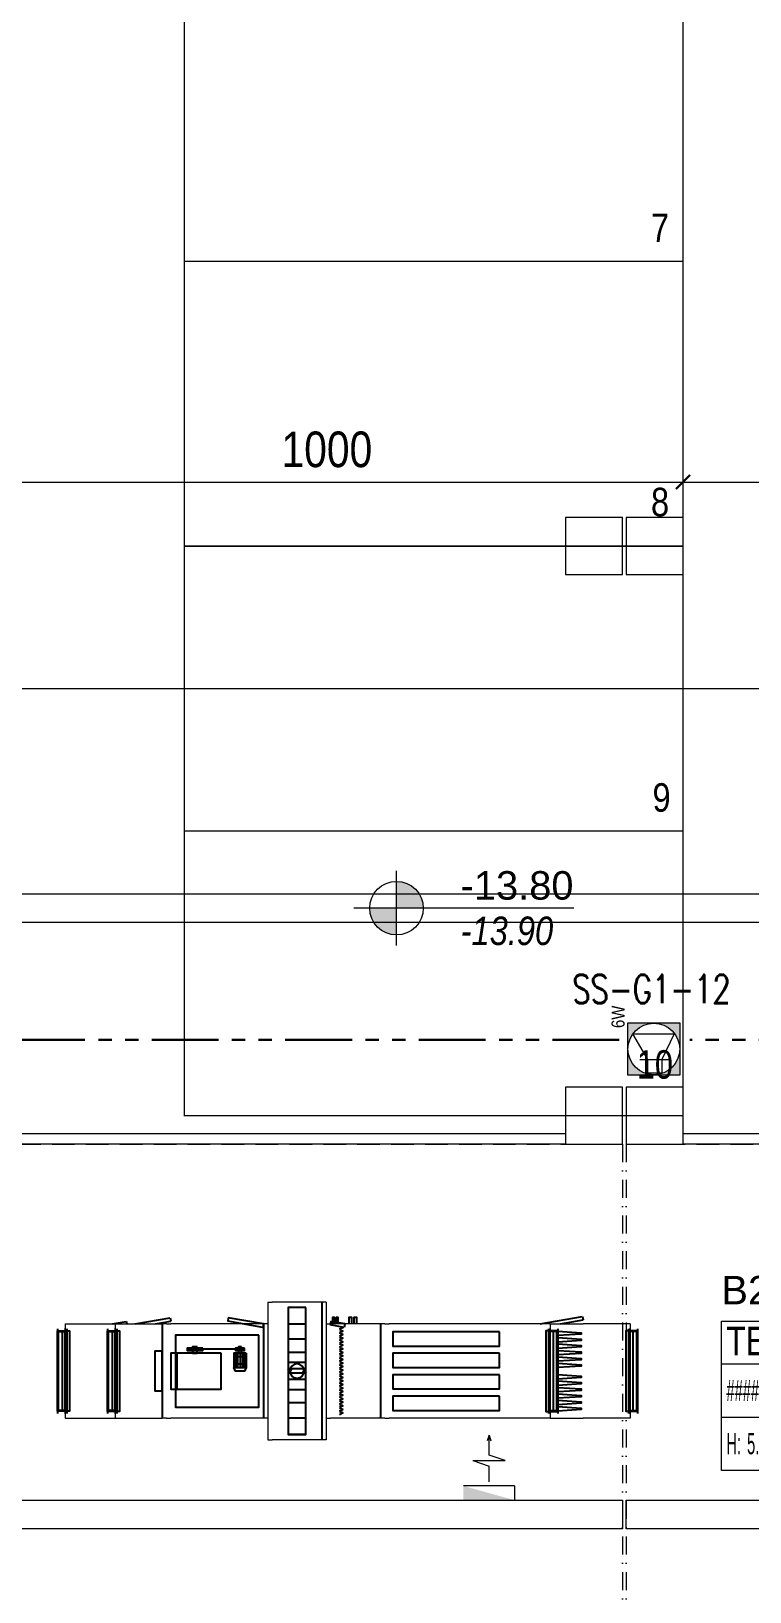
# Model space of a CAD drawing. Header units: metres. Extents: x -13545 to 152404, y -11890 to 28436.
# Drawn here: x 4525 to 5534, y -629 to 1563 of the extents above; entities that cross this region are included whole.
import ezdxf
from ezdxf.enums import TextEntityAlignment as Align

# ---------------------------------------------------------------- set-up
doc = ezdxf.new("R2010")
doc.units = ezdxf.units.M
doc.header["$LTSCALE"] = 100
doc.header["$MEASUREMENT"] = 0
for name, pattern in [('DASHDOT2', [0.5, 0.25, -0.125, 0, -0.125]), ('DOT2', [0.125, 0, -0.125]), ('HIDDEN', [0.375, 0.25, -0.125]), ('HIDDEN2', [4.7625, 3.175, -1.5875]), ('PHANTOM2', [1.25, 0.625, -0.125, 0.125, -0.125, 0.125, -0.125])]:
    doc.linetypes.add(name, pattern=pattern)
doc.layers.get('0').update_dxf_attribs({"color": 9, "lineweight": 9})
for name, color, linetype, lineweight in [('00', 9, 'Continuous', 9), ('01', 9, 'Continuous', 9), ('06D', 9, 'Continuous', 9), ('20', 9, 'DOT2', 9), ('21', 9, 'Continuous', 9), ('21_mahal200', 9, 'Continuous', 9), ('24', 9, 'DASHDOT2', 9), ('25', 8, 'Continuous', 9), ('32-ekipman', 9, 'Continuous', 9), ('E-6W ACİL ANONS İÇİN HOPARLÖR (SIVAÜSTÜ) (YANGINA DAYANIKLI)', 7, 'Continuous', 30), ('E-KABLO', 7, 'Continuous', 30), ('E-YAZI', 7, 'Continuous', 30), ('Seslendirme', 7, 'Continuous', 9)]:
    doc.layers.add(name, color=color, linetype=linetype, lineweight=lineweight)
doc.styles.add('Arial', font='arial.ttf', dxfattribs={"height": 2.5})
doc.styles.add('ILGAZ', font='txttw.shx')
doc.styles.add('MuuM_TEXT-ITALIC', font='ARIALNI.TTF')
doc.styles.add('MuuM_TEXT-STANDART', font='ARIALN.TTF')
doc.dimstyles.new('MuuM_DIM200', dxfattribs={"dimscale": 20, "dimtxt": 2, "dimasz": 1, "dimexe": 1, "dimexo": 1, "dimgap": 1, "dimtad": 1, "dimdec": 1, "dimrnd": 0.5, "dimdsep": 46, "dimtxsty": 'MuuM_TEXT-STANDART', "dimblk": 'ARCHTICK', "dimcen": 0, "dimdle": 0.15, "dimclrd": 256, "dimclre": 256, "dimclrt": 256, "dimadec": 0, "dimazin": 0, "dimtfac": 5, "dimtdec": 1, "dimtix": 1, "dimtmove": 2, "dimatfit": 3, "dimldrblk": 'DOT', "dimfxl": 3, "dimfxlon": 1, "dimtolj": 1, "dimlwd": -1, "dimlwe": -1, "dimarcsym": 0})

# ---------------------------------------------------------------- blocks, each defined once
blk = doc.blocks.new('p-akslar_yeni')
at = {"layer": '24'}
for points in [[(11770, -8575), (11770, -11857.2)], [(11775, -8575), (11775, -11857.2)]]:
    blk.add_lwpolyline(points, dxfattribs=at)
blk = doc.blocks.new('ep20n')
at = {"layer": 'Seslendirme'}
h = blk.add_hatch(color=3, dxfattribs=at)
h.paths.add_polyline_path([(59.4, -30.4), (59.4, 0, -1), (0, 0), (0, -30.4)])
h.paths.add_polyline_path([(0, 30.4), (0, 0, -1), (59.4, 0), (59.4, 30.4)])
at = {"layer": 'Seslendirme', "color": 3}
for p, q in [((59.4, 30.4), (0, 30.4)), ((0, 30.4), (0, -30.4)), ((17.8, 6.9), (47, 24)), ((47, 24, 943.8), (47, -23.5, 943.8)), ((59.4, -30.4), (59.4, 30.4)), ((1.8, -9.1), (1.8, 6.9)), ((1.8, 6.9), (17.8, 6.9)), ((17.8, 16), (17.8, -17.3)), ((17.8, -9.1), (1.8, -9.1)), ((47, -23.5), (17.8, -9.1)), ((0, -30.4), (59.4, -30.4))]:
    blk.add_line(p, q, dxfattribs=at)
blk.add_circle((29.7, 0), 29.7, dxfattribs=at)
at = {"color": 3, "insert": (53.8, 48.6), "char_height": 15, "attachment_point": 1, "style": 'MuuM_TEXT-STANDART'}
blk.add_mtext_dynamic_manual_height_columns('6W', width=52.414, gutter_width=150, heights=[0], dxfattribs=at)
blk = doc.blocks.new('p-kolon_80x80')
blk.add_lwpolyline([(-40, -40), (40, -40), (40, 40), (-40, 40)], close=True)
blk = doc.blocks.new('2.bod.sitatik')
at = {"layer": '01'}
for points in [[(5275, -8630), (5355, -8630), (5355, -8550), (5275, -8550)], [(5360, -8630), (5440, -8630), (5440, -8550), (5360, -8550)]]:
    blk.add_lwpolyline(points, close=True, dxfattribs=at)
for p in [(5315, -7790), (5400, -7790)]:
    blk.add_blockref('p-kolon_80x80', p, dxfattribs=at)
blk = doc.blocks.new('p-işyeri')
at = {"color": 0, "const_width": 2}
blk.add_lwpolyline([(200, 0), (200, 700), (-200, 700), (-200, 0)], close=True, dxfattribs=at)
blk = doc.blocks.new('P-KURANGLEZ')
at = {"layer": '01'}
blk.add_lwpolyline([(5355, -500), (5355, -540), (1600, -540), (1600, 0), (1640, 0), (1640, -500)], close=True, dxfattribs=at)
blk.add_lwpolyline([(7520, -540), (5360, -540), (5360, -500), (7520, -500), (7520, -540)], dxfattribs=at)
blk = doc.blocks.new('_ArchTick')
at = {"color": 0, "linetype": 'ByBlock', "const_width": 0.15}
blk.add_lwpolyline([(-0.5, -0.5), (0.5, 0.5)], dxfattribs=at)
blk = doc.blocks.new('*D398')
at = {"layer": '25', "transparency": 16777216}
for p, q in [((4440, -32440.8), (4440, -32360.8)), ((5440, -32440.8), (5440, -32360.8)), ((4437, -32380.8), (5443, -32380.8))]:
    blk.add_line(p, q, dxfattribs=at)
at = {"layer": '25', "transparency": 16777216, "xscale": 20, "yscale": 20, "zscale": 20, "rotation": 180}
blk.add_blockref('_ArchTick', (4440, -32380.8), dxfattribs=at)
at = {"layer": '25', "transparency": 16777216, "xscale": 20, "yscale": 20, "zscale": 20}
blk.add_blockref('_ArchTick', (5440, -32380.8), dxfattribs=at)
at = {"layer": '25', "transparency": 16777216, "insert": (4940, -32335.2), "char_height": 50, "attachment_point": 5, "style": 'MuuM_TEXT-STANDART'}
blk.add_mtext('\\A1;1000', dxfattribs=at)
blk = doc.blocks.new('_Dot')
at = {"color": 0, "linetype": 'ByBlock', "lineweight": -2}
blk.add_line((-0.5, 0), (-1, 0), dxfattribs=at)
at = {"color": 0, "linetype": 'ByBlock', "const_width": 0.5}
blk.add_lwpolyline([(-0.25, 0, 1), (0.25, 0, 1)], format="xyb", close=True, dxfattribs=at)
blk = doc.blocks.new('*D399')
at = {"layer": '25', "transparency": 16777216}
for p, q in [((5440, -32440.8), (5440, -32360.8)), ((6060, -32440.8), (6060, -32360.8)), ((5437, -32380.8), (6063, -32380.8))]:
    blk.add_line(p, q, dxfattribs=at)
at = {"layer": '25', "transparency": 16777216, "xscale": 20, "yscale": 20, "zscale": 20, "rotation": 180}
blk.add_blockref('_ArchTick', (5440, -32380.8), dxfattribs=at)
at = {"layer": '25', "transparency": 16777216, "xscale": 20, "yscale": 20, "zscale": 20}
blk.add_blockref('_ArchTick', (6060, -32380.8), dxfattribs=at)
at = {"layer": '25', "transparency": 16777216, "insert": (5750, -32335.2), "char_height": 50, "attachment_point": 5, "style": 'MuuM_TEXT-STANDART'}
blk.add_mtext('\\A1;620', dxfattribs=at)
blk = doc.blocks.new('*D406')
at = {"layer": '25', "transparency": 16777216}
for p, q in [((4440, -32730.8), (4440, -32650.8)), ((6805, -32730.8), (6805, -32650.8)), ((4437, -32670.8), (6808, -32670.8))]:
    blk.add_line(p, q, dxfattribs=at)
at = {"layer": '25', "transparency": 16777216, "xscale": 20, "yscale": 20, "zscale": 20, "rotation": 180}
blk.add_blockref('_ArchTick', (4440, -32670.8), dxfattribs=at)
at = {"layer": '25', "transparency": 16777216, "xscale": 20, "yscale": 20, "zscale": 20}
blk.add_blockref('_ArchTick', (6805, -32670.8), dxfattribs=at)
at = {"layer": '25', "transparency": 16777216, "insert": (5622.5, -32625.3), "char_height": 50, "attachment_point": 5, "style": 'MuuM_TEXT-STANDART'}
blk.add_mtext('\\A1;2365', dxfattribs=at)
blk = doc.blocks.new('YD-72-20')
at = {"linetype": 'Continuous'}
for p, q in [((0, 0.714), (-0.028, 0.634)), ((0, 0.714), (0.028, 0.634)), ((0, 0.434), (0, 0.714)), ((-0.225, 0.355), (0.225, 0.355)), ((-0.225, 0.355), (0, 0.276)), ((0.225, 0.355), (0, 0.434)), ((0, 0.058), (0, 0.276)), ((0.36, 0), (-0.36, 0)), ((0.36, 0), (0.36, -0.2))]:
    blk.add_line(p, q, dxfattribs=at)
blk.add_solid([(0.36, -0.2), (-0.36, 0), (-0.36, -0.2)])
blk = doc.blocks.new('A$C29B32992')
at = {"xscale": 100, "yscale": 100, "zscale": 100}
blk.add_blockref('YD-72-20', (5167.6, -11370.1), dxfattribs=at)
blk = doc.blocks.new('0_elevationtarget-p-bk')
h = blk.add_hatch(color=250)
h.paths.add_polyline_path([(1.88, 0, 0.414214), (0, 1.88), (0, 0)])
h.paths.add_polyline_path([(0, 0), (-1.88, 0, 0.414214), (0, -1.88)])
blk.add_line((0, -2.62), (0, 2.62))
blk.add_lwpolyline([(12.45, 0), (-3, 0)])
blk.add_circle((0, 0), 1.88)
at = {"style": 'Arial'}
blk.add_attdef('BITMISKOT', text='', height=2, dxfattribs=at).set_placement((4.5, 0), align=Align.BOTTOM_LEFT)
at = {"style": 'MuuM_TEXT-ITALIC'}
blk.add_attdef('FINISHINGFLOORLEVEL', text='', height=2, dxfattribs=at).set_placement((4.5, -0.59), align=Align.TOP_LEFT)
blk = doc.blocks.new('fgdfhdfh')
for p, q in [((2844, 1630), (2905, 1630)), ((2844, 1630), (2905, 1630)), ((2844, -305), (2844, 1630)), ((3605, 1630), (2905, 1630)), ((3666, 1630), (3605, 1630)), ((3666, 1630), (3605, 1630)), ((3666, -305), (3666, 1630)), ((0, 1325), (61, 1325)), ((0, 0), (0, 1325)), ((61, 1325), (700, 1325)), ((700, 1325), (761, 1325)), ((700, 0), (700, 1325)), ((761, 1325), (1361, 1325)), ((1361, 1325), (1361, 1325)), ((1422, 1325), (1361, 1325)), ((1422, 1325), (1483, 1325)), ((2783, 1325), (1483, 1325)), ((2844, 1325), (2783, 1325)), ((3666, 1325), (3727, 1325)), ((3927, 1325), (3727, 1325)), ((4427, 1325), (3927, 1325)), ((4488, 1325), (4427, 1325)), ((4488, 1325), (4549, 1325)), ((6149, 1325), (4549, 1325)), ((6749, 1325), (6149, 1325)), ((6810, 1325), (6749, 1325)), ((6810, 0), (6810, 1325)), ((6810, 1325), (7271, 1325)), ((7871, 1325), (7271, 1325)), ((7932, 1325), (7871, 1325)), ((7932, 0), (7932, 1325)), ((0, 0), (61, 0)), ((61, 0), (700, 0)), ((700, 0), (761, 0)), ((761, 0), (1361, 0)), ((1422, 0), (1361, 0)), ((1422, 0), (1483, 0)), ((2783, 0), (1483, 0)), ((2844, 0), (2783, 0)), ((3666, 0), (3727, 0)), ((3927, 0), (3727, 0)), ((4427, 0), (3927, 0)), ((4488, 0), (4427, 0)), ((4488, 0), (4549, 0)), ((6149, 0), (4549, 0)), ((6749, 0), (6149, 0)), ((6810, 0), (6749, 0)), ((6810, 0), (7271, 0)), ((7871, 0), (7271, 0)), ((7932, 0), (7871, 0)), ((2844, -305), (2905, -305)), ((2844, -305), (2905, -305)), ((3605, -305), (2905, -305)), ((3666, -305), (3605, -305)), ((3666, -305), (3605, -305))]:
    blk.add_line(p, q)
at = {"color": 252, "lineweight": -3}
for p, q in [((3380, 1555), (3130, 1555)), ((3605, -305), (3605, 1630)), ((1361, 0), (1361, 1325)), ((2783, 0), (2783, 1325)), ((3380, 1324), (3130, 1324)), ((4427, 0), (4427, 1325)), ((-105, 67), (-105, 1257)), ((-40, 97), (-40, 1227)), ((25, 67), (25, 1257)), ((595, 68), (595, 1258)), ((660, 98), (660, 1228)), ((725, 68), (725, 1258)), ((1361, 25), (1361, 1300)), ((3380, 1109), (3130, 1109)), ((3902, 1250), (3852, 1275)), ((3852, 1225), (3902, 1250)), ((3902, 1200), (3852, 1225)), ((3852, 1175), (3902, 1200)), ((3902, 1150), (3852, 1175)), ((3852, 1125), (3902, 1150)), ((3902, 1100), (3852, 1125)), ((3852, 1075), (3902, 1100)), ((6785, 68), (6785, 1258)), ((6850, 98), (6850, 1228)), ((6915, 68), (6915, 1258)), ((7907, 67), (7907, 1257)), ((7972, 97), (7972, 1227)), ((8037, 67), (8037, 1257)), ((1569, 409), (1569, 916)), ((3380, 924), (3130, 924)), ((3902, 1050), (3852, 1075)), ((3852, 1025), (3902, 1050)), ((3902, 1000), (3852, 1025)), ((3852, 975), (3902, 1000)), ((3902, 950), (3852, 975)), ((3852, 925), (3902, 950)), ((3902, 900), (3852, 925)), ((3852, 875), (3902, 900)), ((3380, 782), (3130, 782)), ((3380, 693), (3130, 693)), ((3155, 688), (3130, 638)), ((3155, 688), (3180, 638)), ((3355, 638), (3330, 688)), ((3380, 688), (3330, 688)), ((3355, 638), (3380, 688)), ((3902, 850), (3852, 875)), ((3852, 825), (3902, 850)), ((3902, 800), (3852, 825)), ((3852, 775), (3902, 800)), ((3902, 750), (3852, 775)), ((3852, 725), (3902, 750)), ((3902, 700), (3852, 725)), ((3852, 675), (3902, 700)), ((3902, 650), (3852, 675)), ((2394, 409), (2394, 612)), ((2422, 409), (2422, 612)), ((2455, 409), (2455, 612)), ((2488, 409), (2488, 612)), ((2516, 409), (2516, 612)), ((2535, 409), (2535, 612)), ((2541, 409), (2541, 612)), ((3180, 638), (3130, 638)), ((3380, 632), (3130, 632)), ((3380, 543), (3130, 543)), ((3852, 625), (3902, 650)), ((3902, 600), (3852, 625)), ((3852, 575), (3902, 600)), ((3902, 550), (3852, 575)), ((3852, 525), (3902, 550)), ((3902, 500), (3852, 525)), ((3852, 475), (3902, 500)), ((3902, 450), (3852, 475)), ((3852, 425), (3902, 450)), ((2511, 356), (1719, 356)), ((3380, 401), (3130, 401)), ((3902, 400), (3852, 425)), ((3852, 375), (3902, 400)), ((3902, 350), (3852, 375)), ((3852, 325), (3902, 350)), ((3902, 300), (3852, 325)), ((3852, 275), (3902, 300)), ((3902, 250), (3852, 275)), ((3852, 225), (3902, 250)), ((3902, 200), (3852, 225)), ((858, -35), (864, 0)), ((1269, 0), (1484, -38)), ((1361, 0), (1361, 0)), ((2774, 49), (2282, -38)), ((2783, 0), (2290, -87)), ((2783, 0), (2774, 49)), ((3380, 216), (3130, 216)), ((3380, 1), (3130, 1)), ((3918, 49), (3721, 14)), ((3730, -35), (3721, 14)), ((3927, 0), (3730, -35)), ((3852, 175), (3902, 200)), ((3902, 150), (3852, 175)), ((3852, 125), (3902, 150)), ((3902, 100), (3852, 125)), ((3852, 75), (3902, 100)), ((3902, 50), (3852, 75)), ((3927, 0), (3918, 49)), ((6956, 0), (7271, -56)), ((661, -1), (858, -35)), ((983, -1), (1475, -88)), ((1475, -88), (1484, -38)), ((2290, -87), (2282, -38)), ((6671, -1), (7262, -105)), ((7262, -105), (7271, -56)), ((3380, -230), (3130, -230))]:
    blk.add_line(p, q, dxfattribs=at)
for points in [[(3380, -230), (3130, -230), (3130, 1555), (3380, 1555), (3380, -230)], [(-105, 97), (25, 97), (25, 1227), (-105, 1227), (-105, 97)], [(-92, 107), (12, 107), (12, 1217), (-92, 1217), (-92, 107)], [(0, 97), (61, 97), (61, 1227), (0, 1227), (0, 97)], [(595, 98), (725, 98), (725, 1228), (595, 1228), (595, 98)], [(608, 108), (712, 108), (712, 1218), (608, 1218), (608, 108)], [(700, 98), (761, 98), (761, 1228), (700, 1228), (700, 98)], [(2718, 156), (1548, 156), (1548, 1170), (2718, 1170), (2718, 156)], [(6099, 1014), (4599, 1014), (4599, 1214), (6099, 1214), (6099, 1014)], [(6810, 98), (6749, 98), (6749, 1228), (6810, 1228), (6810, 98)], [(6915, 98), (6785, 98), (6785, 1228), (6915, 1228), (6915, 98)], [(6902, 108), (6798, 108), (6798, 1218), (6902, 1218), (6902, 108)], [(7932, 97), (7871, 97), (7871, 1227), (7932, 1227), (7932, 97)], [(8037, 97), (7907, 97), (7907, 1227), (8037, 1227), (8037, 97)], [(8024, 107), (7920, 107), (7920, 1217), (8024, 1217), (8024, 107)], [(1361, 384), (1261, 384), (1261, 941), (1361, 941), (1361, 384)], [(2191, 409), (1483, 409), (1483, 916), (2191, 916), (2191, 409)], [(6099, 713), (4599, 713), (4599, 913), (6099, 913), (6099, 713)], [(2541, 409), (2368, 409), (2368, 612), (2541, 612), (2541, 409)], [(2498, 460), (2412, 460), (2412, 561), (2498, 561), (2498, 460)], [(6099, 412), (4599, 412), (4599, 612), (6099, 612), (6099, 412)], [(1931, 338), (1715, 338), (1715, 373), (1931, 373), (1931, 338)], [(1855, 374), (1790, 374), (1790, 409), (1855, 409), (1855, 374)], [(1855, 323), (1790, 323), (1790, 338), (1855, 338), (1855, 323)], [(2520, 338), (2390, 338), (2390, 373), (2520, 373), (2520, 338)], [(2477, 374), (2434, 374), (2434, 409), (2477, 409), (2477, 374)], [(2477, 323), (2434, 323), (2434, 338), (2477, 338), (2477, 323)], [(6099, 111), (4599, 111), (4599, 311), (6099, 311), (6099, 111)]]:
    blk.add_lwpolyline(points, close=True, dxfattribs=at)
for points in [[(0, 61), (0, 61), (0, 1264), (0, 1264), (0, 61)], [(700, 61), (700, 61), (700, 1264), (700, 1264), (700, 61)], [(6810, 61), (6810, 61), (6810, 1264), (6810, 1264), (6810, 61)], [(7932, 61), (7932, 61), (7932, 1264), (7932, 1264), (7932, 61)]]:
    blk.add_lwpolyline(points, close=True)
for points in [[(6915, 1161), (7244, 1183), (7244, 1203), (6915, 1224)], [(6915, 1071), (7244, 1093), (7244, 1113), (6915, 1134)], [(6915, 981), (7244, 1003), (7244, 1023), (6915, 1044)], [(6915, 891), (7244, 913), (7244, 933), (6915, 954)], [(2541, 612), (2520, 662), (2390, 662), (2369, 612)], [(6915, 801), (7244, 823), (7244, 843), (6915, 864)], [(6915, 711), (7244, 733), (7244, 753), (6915, 774)], [(6915, 551), (7244, 573), (7244, 593), (6915, 614)], [(6915, 461), (7244, 483), (7244, 503), (6915, 524)], [(6915, 371), (7244, 393), (7244, 413), (6915, 434)], [(6915, 281), (7244, 303), (7244, 323), (6915, 344)], [(6915, 191), (7244, 213), (7244, 233), (6915, 254)], [(3781, 0), (3781, -91), (3754, -91), (3754, 0)], [(3834, 0), (3834, -91), (3807, -91), (3807, 0)], [(4023, 0), (4023, -91), (3983, -91), (3983, 0)], [(4095, 0), (4095, -91), (4055, -91), (4055, 0)], [(6915, 101), (7244, 123), (7244, 143), (6915, 164)]]:
    blk.add_lwpolyline(points, dxfattribs=at)
blk.add_circle((3255, 662), 100, dxfattribs=at)
blk = doc.blocks.new('0_roomno2')
blk.add_lwpolyline([(19.38, -10.5), (0, -10.5), (0, 0), (19.38, 0)], close=True)
for points in [[(0, -3), (19.38, -3)], [(8.12, -3), (8.12, -10.5)], [(11.88, -3), (11.88, -10.5)], [(15.62, -3), (15.62, -10.5)], [(0, -6.75), (8.12, -6.75)]]:
    blk.add_lwpolyline(points)
at = {"style": 'MuuM_TEXT-STANDART', "width": 0.6}
blk.add_text('H:', height=1.5, dxfattribs=at).set_placement((0.35, -8.61), align=Align.MIDDLE_LEFT)
at = {"style": 'Arial'}
blk.add_attdef('ODANO', (0, 1.17), '', height=2, dxfattribs=at)
blk.add_attdef('MEKANADI', text='', height=2, dxfattribs=at).set_placement((0.35, -3), align=Align.BOTTOM_LEFT)
at = {"style": 'MuuM_TEXT-STANDART', "width": 0.6}
for tag, p in [('M2', (0.35, -4.88)), ('TEMIZTAVANYUKSEKLIGI', (1.8, -8.61))]:
    blk.add_attdef(tag, text='', height=1.5, dxfattribs=at).set_placement(p, align=Align.MIDDLE_LEFT)
for tag, p in [('YER01', (10, -4.5)), ('TAVAN01', (13.75, -4.5)), ('DUVAR01', (17.5, -4.5)), ('YER02', (10, -6.75)), ('TAVAN02', (13.75, -6.75)), ('DUVAR02', (17.5, -6.75)), ('YER03', (10, -9)), ('TAVAN03', (13.75, -9)), ('DUVAR03', (17.5, -9))]:
    blk.add_attdef(tag, text='', height=1.5, dxfattribs=at).set_placement(p, align=Align.MIDDLE_CENTER)
blk = doc.blocks.new('2.bod.Mimari')
at = {"layer": '00'}
for points in [[(5275, -8630), (4440, -8630), (4440, -8615), (5275, -8615)], [(5880, -8630), (5440, -8630), (5440, -8615), (5880, -8615)]]:
    blk.add_lwpolyline(points, close=True, dxfattribs=at)
at = {"layer": '06D'}
blk.add_lwpolyline([(1942.5, -8278.51), (8760, -8278.51), (8760, -8733.51), (8720, -8733.51), (8720, -8318.51), (1942.5, -8318.51), (1942.5, -8278.51)], dxfattribs=at)
at = {"layer": '20', "linetype": 'HIDDEN2', "ltscale": 0.1}
blk.add_lwpolyline([(2030, -8630), (8440, -8630)], dxfattribs=at)
at = {"layer": '01'}
blk.add_blockref('P-KURANGLEZ', (0, -8630), dxfattribs=at)
at = {"layer": '06D', "color": 89, "linetype": 'HIDDEN', "true_color": 0x2e4d23, "rotation": 90}
for p in [(5440, -7190), (5440, -7590), (5440, -7990), (5440, -8390)]:
    blk.add_blockref('p-işyeri', p, dxfattribs=at)
at = {"layer": '21', "xscale": 20, "yscale": 20, "zscale": 20}
blk.add_blockref('0_elevationtarget-p-bk', (5037.77, -8298.49), dxfattribs=at).add_auto_attribs({'BITMISKOT': '-13.80', 'FINISHINGFLOORLEVEL': '-13.90'})
at = {"layer": '21_mahal200'}
ref = blk.add_blockref('0_roomno2', (5493.92, -8878.34), dxfattribs=dict(at, xscale=20, yscale=20, zscale=20))
ref.add_attrib('ODANO', 'B2-42', (5493.92, -8854.94), dxfattribs={"layer": '0', "height": 40, "style": 'Arial'})
ref.add_attrib('MEKANADI', 'TEKNİK HACİM', dxfattribs={"layer": '0', "height": 40, "style": 'Arial', "width": 0.8}).set_placement((5500.92, -8938.34), align=Align.BOTTOM_LEFT)
ref.add_attrib('M2', '###### m2', dxfattribs={"layer": '0', "height": 30, "style": 'MuuM_TEXT-STANDART', "width": 0.6}).set_placement((5500.92, -8975.84), align=Align.MIDDLE_LEFT)
ref.add_attrib('TEMIZTAVANYUKSEKLIGI', '5.40 M', dxfattribs={"layer": '0', "height": 30, "style": 'MuuM_TEXT-STANDART', "width": 0.6}).set_placement((5529.92, -9050.5), align=Align.MIDDLE_LEFT)
ref.add_attrib('YER01', 'Y04', dxfattribs={"layer": '0', "height": 30, "style": 'MuuM_TEXT-STANDART', "width": 0.6}).set_placement((5693.92, -8968.34), align=Align.MIDDLE_CENTER)
ref.add_attrib('TAVAN01', 'T09', dxfattribs={"layer": '0', "height": 30, "style": 'MuuM_TEXT-STANDART', "width": 0.6}).set_placement((5768.92, -8968.34), align=Align.MIDDLE_CENTER)
ref.add_attrib('DUVAR01', 'D02', dxfattribs={"layer": '0', "height": 30, "style": 'MuuM_TEXT-STANDART', "width": 0.6}).set_placement((5843.92, -8968.34), align=Align.MIDDLE_CENTER)
ref.add_attrib('DUVAR02', 'D07', dxfattribs={"layer": '0', "height": 30, "style": 'MuuM_TEXT-STANDART', "width": 0.6}).set_placement((5843.92, -9013.34), align=Align.MIDDLE_CENTER)
at = {"layer": '32-ekipman'}
blk.add_blockref('A$C29B32992', (0, 2260.12), dxfattribs=at)
at = {"layer": '32-ekipman', "xscale": -0.1, "yscale": 0.1, "zscale": 0.1, "rotation": 180}
blk.add_blockref('fgdfhdfh', (4572.54, -8882.46), dxfattribs=at)
at = {"layer": '21', "style": 'MuuM_TEXT-STANDART'}
for s, p in [('7', (5420.49, -7375)), ('8', (5420.49, -7760)), ('9', (5422.65, -8175)), ('10', (5425.9, -8550))]:
    blk.add_text(s, height=40, dxfattribs=at).set_placement(p, align=Align.BOTTOM_RIGHT)
at = {"layer": '25'}
for base, p1, p2, picture, middle in [((5440, -7699.98), (4440, -7959.4), (5440, -7889.37), '*D398', (4940, -7654.45)), ((6060, -7699.98), (5440, -7959.4), (6060, -7889.37), '*D399', (5750, -7654.45)), ((6805, -7990), (4440, -8249.42), (6805, -8179.39), '*D406', (5622.5, -7944.47))]:
    dim = blk.add_linear_dim(base=base, p1=p1, p2=p2, dimstyle='MuuM_DIM200', override={"dimtxt": 2.5}, dxfattribs=at)
    dim.commit()
    dim.dimension.update_dxf_attribs({"geometry": picture, "text_midpoint": middle, "insert": (0, 24680.79)})

msp = doc.modelspace()

# ---------------------------------------------------------------- linework, layer by layer
at = {"layer": 'E-KABLO', "color": 5, "linetype": 'PHANTOM2', "ltscale": 1.5}
for p, q in [((5350.4, 146.6), (3749.6, 146.6)), ((7515.4, 146.6), (5449.6, 146.6))]:
    msp.add_line(p, q, dxfattribs=at)

# ---------------------------------------------------------------- block references
for name in ['2.bod.sitatik', '2.bod.Mimari']:
    msp.add_blockref(name, (0, 8630))
at = {"layer": '24'}
msp.add_blockref('p-akslar_yeni', (-6415, 8575), dxfattribs=at)
at = {"layer": 'E-6W ACİL ANONS İÇİN HOPARLÖR (SIVAÜSTÜ) (YANGINA DAYANIKLI)', "xscale": 1.222211883244323, "yscale": 1.222211883244323, "zscale": 1.222211883244323, "rotation": 90}
msp.add_blockref('ep20n', (5399, 97.4), dxfattribs=at)

# ---------------------------------------------------------------- texts
at = {"layer": 'E-YAZI', "color": 3, "style": 'ILGAZ', "width": 0.75}
msp.add_text('SS-G1-12', height=40, dxfattribs=at).set_placement((5284.5, 197.9))

doc.saveas('drawing.dxf')
